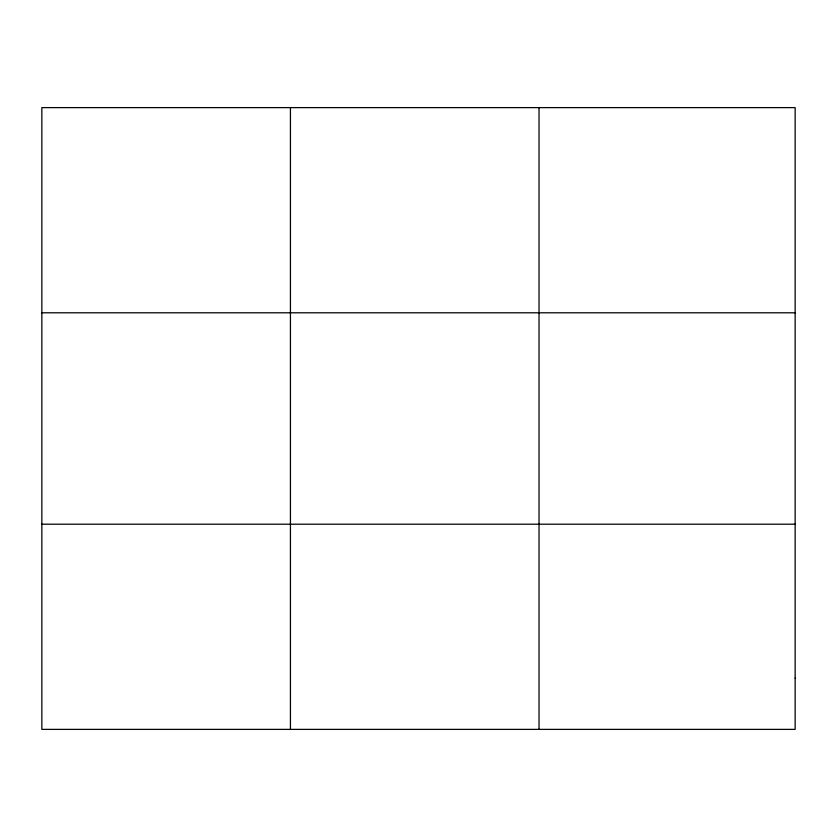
<?xml version="1.0" encoding="UTF-8"?>
<svg xmlns="http://www.w3.org/2000/svg" width="837" height="837" viewBox="0 0 837 837"><rect width="100%" height="100%" fill="white"/><g stroke="black" fill="none" stroke-linecap="round" stroke-linejoin="round"><path stroke-width="1.26" d="M290.439 729.383L290.439 107.617M539.028 729.383L539.028 107.617M41.85 312.797L795.15 312.797M41.85 524.203L795.15 524.203M795.15 678.085L795.15 729.383L41.85 729.383L41.85 107.617L795.15 107.617L795.15 678.085"/></g></svg>
